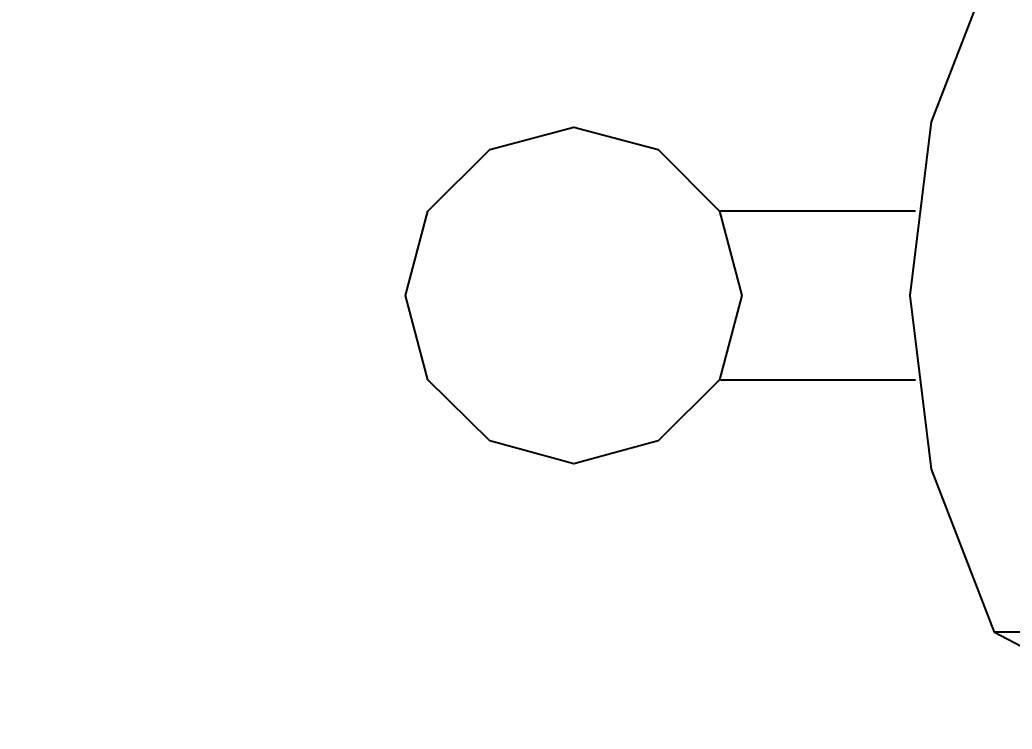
# Model space of a CAD drawing. Header units: millimetres. Extents: x -1932176 to 78768, y -1967 to 1266654.
# Drawn here: x -339946 to -339890.9, y 480223.6 to 480263 of the extents above; entities that cross this region are included whole.
import ezdxf

# ---------------------------------------------------------------- set-up
doc = ezdxf.new("R2010")
doc.units = ezdxf.units.MM
doc.styles.get("Standard").update_dxf_attribs({"font": 'arial.ttf'})
doc.dimstyles.new('ISO-25', dxfattribs={"dimtxt": 150, "dimasz": 2.5, "dimexe": 1.25, "dimexo": 0.625, "dimtad": 1, "dimtxsty": 'Standard', "dimcen": 2.5, "dimadec": 0, "dimazin": 0, "dimtfac": 1, "dimtmove": 0, "dimatfit": 3, "dimfxl": 1, "dimarcsym": 0})

# ---------------------------------------------------------------- blocks, each defined once
blk = doc.blocks.new('*D124')
at = {"color": 0, "lineweight": -2, "ltscale": 30, "transparency": 16777216}
for p, q in [((-340305.125, 480332.529), (-340305.125, 479827.931)), ((-338505.069, 480332.529), (-338505.069, 479827.931)), ((-340302.625, 479829.181), (-338507.569, 479829.181))]:
    blk.add_line(p, q, dxfattribs=at)
at = {"color": 0, "ltscale": 30, "transparency": 16777216}
for points in [[(-340302.625, 479829.597), (-340302.625, 479828.764), (-340305.125, 479829.181)], [(-338507.569, 479829.597), (-338507.569, 479828.764), (-338505.069, 479829.181)]]:
    blk.add_solid(points, dxfattribs=at)
at = {"layer": 'Defpoints', "color": 0, "ltscale": 30, "transparency": 16777216}
for p in [(-340305.125, 480333.154), (-338505.069, 480333.154), (-338505.069, 479829.181)]:
    blk.add_point(p, dxfattribs=at)
at = {"color": 0, "ltscale": 30, "transparency": 16777216, "insert": (-339548.654, 479880.863), "char_height": 100, "attachment_point": 5}
blk.add_mtext('1800', dxfattribs=at)
blk = doc.blocks.new('*D126')
at = {"color": 0, "lineweight": -2, "ltscale": 30, "transparency": 16777216}
for p, q in [((-340284.444, 480313.154), (-340013.009, 480313.155)), ((-340014.259, 480310.655), (-340014.253, 478835.656)), ((-340284.439, 478833.155), (-340013.003, 478833.156))]:
    blk.add_line(p, q, dxfattribs=at)
at = {"color": 0, "ltscale": 30, "transparency": 16777216}
for points in [[(-340013.842, 480310.655), (-340014.675, 480310.655), (-340014.259, 480313.155)], [(-340013.837, 478835.656), (-340014.67, 478835.656), (-340014.253, 478833.156)]]:
    blk.add_solid(points, dxfattribs=at)
at = {"layer": 'Defpoints', "color": 0, "ltscale": 30, "transparency": 16777216}
for p in [(-340285.069, 480313.154), (-340285.064, 478833.155), (-340014.253, 478833.156)]:
    blk.add_point(p, dxfattribs=at)
at = {"color": 0, "ltscale": 30, "transparency": 16777216, "insert": (-339937.045, 479585.355), "char_height": 150, "attachment_point": 5, "rotation": 270.0002}
blk.add_mtext('1480', dxfattribs=at)

msp = doc.modelspace()

# ---------------------------------------------------------------- linework, layer by layer
for points in [[(-339919.92827, 480303.79538), (-339912.13894, 480302.16643), (-339905.06042, 480298.55313), (-339899.13697, 480293.25165), (-339894.78324, 480286.58777), (-339892.29539, 480279.00576), (-339891.88075, 480271.06834), (-339863.80361, 480271.06834), (-339863.80361, 480266.38882), (-339860.30878, 480257.32594), (-339859.12409, 480247.67072), (-339860.30878, 480238.01551), (-339863.80361, 480228.95263), (-339891.88075, 480228.95263), (-339885.24649, 480225.48742), (-339877.84218, 480224.27311), (-339870.43787, 480225.48742), (-339863.80361, 480228.95263)], [(-339919.92827, 480303.79538), (-339912.13894, 480302.16643), (-339905.06042, 480298.55313), (-339899.13697, 480293.25165), (-339894.78324, 480286.58777), (-339892.29539, 480279.00576), (-339891.88075, 480271.06834), (-339863.80361, 480271.06834), (-339863.80361, 480266.38882), (-339860.30878, 480257.32594), (-339859.12409, 480247.67072), (-339860.30878, 480238.01551), (-339863.80361, 480228.95263), (-339891.88075, 480228.95263), (-339885.24649, 480225.48742), (-339877.84218, 480224.27311), (-339870.43787, 480225.48742), (-339863.80361, 480228.95263)], [(-339919.92827, 480303.79538), (-339912.13894, 480302.16643), (-339905.06042, 480298.55313), (-339899.13697, 480293.25165), (-339894.78324, 480286.58777), (-339892.29539, 480279.00576), (-339891.88075, 480271.06834), (-339863.80361, 480271.06834), (-339863.80361, 480266.38882), (-339860.30878, 480257.32594), (-339859.12409, 480247.67072), (-339860.30878, 480238.01551), (-339863.80361, 480228.95263), (-339891.88075, 480228.95263), (-339885.24649, 480225.48742), (-339877.84218, 480224.27311), (-339870.43787, 480225.48742), (-339863.80361, 480228.95263)], [(-339919.92827, 480303.79538), (-339912.13894, 480302.16643), (-339905.06042, 480298.55313), (-339899.13697, 480293.25165), (-339894.78324, 480286.58777), (-339892.29539, 480279.00576), (-339891.88075, 480271.06834), (-339863.80361, 480271.06834), (-339863.80361, 480266.38882), (-339860.30878, 480257.32594), (-339859.12409, 480247.67072), (-339860.30878, 480238.01551), (-339863.80361, 480228.95263), (-339891.88075, 480228.95263), (-339885.24649, 480225.48742), (-339877.84218, 480224.27311), (-339870.43787, 480225.48742), (-339863.80361, 480228.95263)], [(-339919.92827, 480303.79538), (-339912.13894, 480302.16643), (-339905.06042, 480298.55313), (-339899.13697, 480293.25165), (-339894.78324, 480286.58777), (-339892.29539, 480279.00576), (-339891.88075, 480271.06834), (-339863.80361, 480271.06834), (-339863.80361, 480266.38882), (-339860.30878, 480257.32594), (-339859.12409, 480247.67072), (-339860.30878, 480238.01551), (-339863.80361, 480228.95263), (-339891.88075, 480228.95263), (-339885.24649, 480225.48742), (-339877.84218, 480224.27311), (-339870.43787, 480225.48742), (-339863.80361, 480228.95263)], [(-339919.92827, 480303.79538), (-339912.13894, 480302.16643), (-339905.06042, 480298.55313), (-339899.13697, 480293.25165), (-339894.78324, 480286.58777), (-339892.29539, 480279.00576), (-339891.88075, 480271.06834), (-339863.80361, 480271.06834), (-339863.80361, 480266.38882), (-339860.30878, 480257.32594), (-339859.12409, 480247.67072), (-339860.30878, 480238.01551), (-339863.80361, 480228.95263), (-339891.88075, 480228.95263), (-339885.24649, 480225.48742), (-339877.84218, 480224.27311), (-339870.43787, 480225.48742), (-339863.80361, 480228.95263)], [(-339919.92827, 480303.79538), (-339912.13894, 480302.16643), (-339905.06042, 480298.55313), (-339899.13697, 480293.25165), (-339894.78324, 480286.58777), (-339892.29539, 480279.00576), (-339891.88075, 480271.06834), (-339863.80361, 480271.06834), (-339863.80361, 480266.38882), (-339860.30878, 480257.32594), (-339859.12409, 480247.67072), (-339860.30878, 480238.01551), (-339863.80361, 480228.95263), (-339891.88075, 480228.95263), (-339885.24649, 480225.48742), (-339877.84218, 480224.27311), (-339870.43787, 480225.48742), (-339863.80361, 480228.95263)], [(-339919.92827, 480303.79538), (-339912.13894, 480302.16643), (-339905.06042, 480298.55313), (-339899.13697, 480293.25165), (-339894.78324, 480286.58777), (-339892.29539, 480279.00576), (-339891.88075, 480271.06834), (-339863.80361, 480271.06834), (-339863.80361, 480266.38882), (-339860.30878, 480257.32594), (-339859.12409, 480247.67072), (-339860.30878, 480238.01551), (-339863.80361, 480228.95263), (-339891.88075, 480228.95263), (-339885.24649, 480225.48742), (-339877.84218, 480224.27311), (-339870.43787, 480225.48742), (-339863.80361, 480228.95263)], [(-339919.92827, 480303.79538), (-339912.13894, 480302.16643), (-339905.06042, 480298.55313), (-339899.13697, 480293.25165), (-339894.78324, 480286.58777), (-339892.29539, 480279.00576), (-339891.88075, 480271.06834), (-339863.80361, 480271.06834), (-339863.80361, 480266.38882), (-339860.30878, 480257.32594), (-339859.12409, 480247.67072), (-339860.30878, 480238.01551), (-339863.80361, 480228.95263), (-339891.88075, 480228.95263), (-339885.24649, 480225.48742), (-339877.84218, 480224.27311), (-339870.43787, 480225.48742), (-339863.80361, 480228.95263)], [(-339919.92827, 480303.79538), (-339912.13894, 480302.16643), (-339905.06042, 480298.55313), (-339899.13697, 480293.25165), (-339894.78324, 480286.58777), (-339892.29539, 480279.00576), (-339891.88075, 480271.06834), (-339863.80361, 480271.06834), (-339863.80361, 480266.38882), (-339860.30878, 480257.32594), (-339859.12409, 480247.67072), (-339860.30878, 480238.01551), (-339863.80361, 480228.95263), (-339891.88075, 480228.95263), (-339885.24649, 480225.48742), (-339877.84218, 480224.27311), (-339870.43787, 480225.48742), (-339863.80361, 480228.95263)], [(-339919.92827, 480303.79538), (-339912.13894, 480302.16643), (-339905.06042, 480298.55313), (-339899.13697, 480293.25165), (-339894.78324, 480286.58777), (-339892.29539, 480279.00576), (-339891.88075, 480271.06834), (-339863.80361, 480271.06834), (-339863.80361, 480266.38882), (-339860.30878, 480257.32594), (-339859.12409, 480247.67072), (-339860.30878, 480238.01551), (-339863.80361, 480228.95263), (-339891.88075, 480228.95263), (-339885.24649, 480225.48742), (-339877.84218, 480224.27311), (-339870.43787, 480225.48742), (-339863.80361, 480228.95263)], [(-339919.92827, 480303.79538), (-339912.13894, 480302.16643), (-339905.06042, 480298.55313), (-339899.13697, 480293.25165), (-339894.78324, 480286.58777), (-339892.29539, 480279.00576), (-339891.88075, 480271.06834), (-339863.80361, 480271.06834), (-339863.80361, 480266.38882), (-339860.30878, 480257.32594), (-339859.12409, 480247.67072), (-339860.30878, 480238.01551), (-339863.80361, 480228.95263), (-339891.88075, 480228.95263), (-339885.24649, 480225.48742), (-339877.84218, 480224.27311), (-339870.43787, 480225.48742), (-339863.80361, 480228.95263)], [(-339919.92827, 480303.79538), (-339912.13894, 480302.16643), (-339905.06042, 480298.55313), (-339899.13697, 480293.25165), (-339894.78324, 480286.58777), (-339892.29539, 480279.00576), (-339891.88075, 480271.06834), (-339863.80361, 480271.06834), (-339863.80361, 480266.38882), (-339860.30878, 480257.32594), (-339859.12409, 480247.67072), (-339860.30878, 480238.01551), (-339863.80361, 480228.95263), (-339891.88075, 480228.95263), (-339885.24649, 480225.48742), (-339877.84218, 480224.27311), (-339870.43787, 480225.48742), (-339863.80361, 480228.95263)], [(-339919.92827, 480303.79538), (-339912.13894, 480302.16643), (-339905.06042, 480298.55313), (-339899.13697, 480293.25165), (-339894.78324, 480286.58777), (-339892.29539, 480279.00576), (-339891.88075, 480271.06834), (-339863.80361, 480271.06834), (-339863.80361, 480266.38882), (-339860.30878, 480257.32594), (-339859.12409, 480247.67072), (-339860.30878, 480238.01551), (-339863.80361, 480228.95263), (-339891.88075, 480228.95263), (-339885.24649, 480225.48742), (-339877.84218, 480224.27311), (-339870.43787, 480225.48742), (-339863.80361, 480228.95263)], [(-339919.92827, 480303.79538), (-339912.13894, 480302.16643), (-339905.06042, 480298.55313), (-339899.13697, 480293.25165), (-339894.78324, 480286.58777), (-339892.29539, 480279.00576), (-339891.88075, 480271.06834), (-339863.80361, 480271.06834), (-339863.80361, 480266.38882), (-339860.30878, 480257.32594), (-339859.12409, 480247.67072), (-339860.30878, 480238.01551), (-339863.80361, 480228.95263), (-339891.88075, 480228.95263), (-339885.24649, 480225.48742), (-339877.84218, 480224.27311), (-339870.43787, 480225.48742), (-339863.80361, 480228.95263)], [(-339919.92827, 480303.79538), (-339912.13894, 480302.16643), (-339905.06042, 480298.55313), (-339899.13697, 480293.25165), (-339894.78324, 480286.58777), (-339892.29539, 480279.00576), (-339891.88075, 480271.06834), (-339863.80361, 480271.06834), (-339863.80361, 480266.38882), (-339860.30878, 480257.32594), (-339859.12409, 480247.67072), (-339860.30878, 480238.01551), (-339863.80361, 480228.95263), (-339891.88075, 480228.95263), (-339885.24649, 480225.48742), (-339877.84218, 480224.27311), (-339870.43787, 480225.48742), (-339863.80361, 480228.95263)], [(-339919.92827, 480303.79538), (-339912.13894, 480302.16643), (-339905.06042, 480298.55313), (-339899.13697, 480293.25165), (-339894.78324, 480286.58777), (-339892.29539, 480279.00576), (-339891.88075, 480271.06834), (-339863.80361, 480271.06834), (-339863.80361, 480266.38882), (-339860.30878, 480257.32594), (-339859.12409, 480247.67072), (-339860.30878, 480238.01551), (-339863.80361, 480228.95263), (-339891.88075, 480228.95263), (-339885.24649, 480225.48742), (-339877.84218, 480224.27311), (-339870.43787, 480225.48742), (-339863.80361, 480228.95263)], [(-339919.92827, 480303.79538), (-339912.13894, 480302.16643), (-339905.06042, 480298.55313), (-339899.13697, 480293.25165), (-339894.78324, 480286.58777), (-339892.29539, 480279.00576), (-339891.88075, 480271.06834), (-339863.80361, 480271.06834), (-339863.80361, 480266.38882), (-339860.30878, 480257.32594), (-339859.12409, 480247.67072), (-339860.30878, 480238.01551), (-339863.80361, 480228.95263), (-339891.88075, 480228.95263), (-339885.24649, 480225.48742), (-339877.84218, 480224.27311), (-339870.43787, 480225.48742), (-339863.80361, 480228.95263)], [(-339919.92827, 480303.79538), (-339912.13894, 480302.16643), (-339905.06042, 480298.55313), (-339899.13697, 480293.25165), (-339894.78324, 480286.58777), (-339892.29539, 480279.00576), (-339891.88075, 480271.06834), (-339863.80361, 480271.06834), (-339863.80361, 480266.38882), (-339860.30878, 480257.32594), (-339859.12409, 480247.67072), (-339860.30878, 480238.01551), (-339863.80361, 480228.95263), (-339891.88075, 480228.95263), (-339885.24649, 480225.48742), (-339877.84218, 480224.27311), (-339870.43787, 480225.48742), (-339863.80361, 480228.95263)], [(-339919.92827, 480303.79538), (-339912.13894, 480302.16643), (-339905.06042, 480298.55313), (-339899.13697, 480293.25165), (-339894.78324, 480286.58777), (-339892.29539, 480279.00576), (-339891.88075, 480271.06834), (-339863.80361, 480271.06834), (-339863.80361, 480266.38882), (-339860.30878, 480257.32594), (-339859.12409, 480247.67072), (-339860.30878, 480238.01551), (-339863.80361, 480228.95263), (-339891.88075, 480228.95263), (-339885.24649, 480225.48742), (-339877.84218, 480224.27311), (-339870.43787, 480225.48742), (-339863.80361, 480228.95263)], [(-339919.92827, 480303.79538), (-339912.13894, 480302.16643), (-339905.06042, 480298.55313), (-339899.13697, 480293.25165), (-339894.78324, 480286.58777), (-339892.29539, 480279.00576), (-339891.88075, 480271.06834), (-339863.80361, 480271.06834), (-339863.80361, 480266.38882), (-339860.30878, 480257.32594), (-339859.12409, 480247.67072), (-339860.30878, 480238.01551), (-339863.80361, 480228.95263), (-339891.88075, 480228.95263), (-339885.24649, 480225.48742), (-339877.84218, 480224.27311), (-339870.43787, 480225.48742), (-339863.80361, 480228.95263)], [(-339919.92827, 480303.79538), (-339912.13894, 480302.16643), (-339905.06042, 480298.55313), (-339899.13697, 480293.25165), (-339894.78324, 480286.58777), (-339892.29539, 480279.00576), (-339891.88075, 480271.06834), (-339863.80361, 480271.06834), (-339863.80361, 480266.38882), (-339860.30878, 480257.32594), (-339859.12409, 480247.67072), (-339860.30878, 480238.01551), (-339863.80361, 480228.95263), (-339891.88075, 480228.95263), (-339885.24649, 480225.48742), (-339877.84218, 480224.27311), (-339870.43787, 480225.48742), (-339863.80361, 480228.95263)], [(-339919.92827, 480303.79538), (-339912.13894, 480302.16643), (-339905.06042, 480298.55313), (-339899.13697, 480293.25165), (-339894.78324, 480286.58777), (-339892.29539, 480279.00576), (-339891.88075, 480271.06834), (-339863.80361, 480271.06834), (-339863.80361, 480266.38882), (-339860.30878, 480257.32594), (-339859.12409, 480247.67072), (-339860.30878, 480238.01551), (-339863.80361, 480228.95263), (-339891.88075, 480228.95263), (-339885.24649, 480225.48742), (-339877.84218, 480224.27311), (-339870.43787, 480225.48742), (-339863.80361, 480228.95263)], [(-339919.92827, 480303.79538), (-339912.13894, 480302.16643), (-339905.06042, 480298.55313), (-339899.13697, 480293.25165), (-339894.78324, 480286.58777), (-339892.29539, 480279.00576), (-339891.88075, 480271.06834), (-339863.80361, 480271.06834), (-339863.80361, 480266.38882), (-339860.30878, 480257.32594), (-339859.12409, 480247.67072), (-339860.30878, 480238.01551), (-339863.80361, 480228.95263), (-339891.88075, 480228.95263), (-339885.24649, 480225.48742), (-339877.84218, 480224.27311), (-339870.43787, 480225.48742), (-339863.80361, 480228.95263)], [(-339919.92827, 480303.79538), (-339912.13894, 480302.16643), (-339905.06042, 480298.55313), (-339899.13697, 480293.25165), (-339894.78324, 480286.58777), (-339892.29539, 480279.00576), (-339891.88075, 480271.06834), (-339863.80361, 480271.06834), (-339863.80361, 480266.38882), (-339860.30878, 480257.32594), (-339859.12409, 480247.67072), (-339860.30878, 480238.01551), (-339863.80361, 480228.95263), (-339891.88075, 480228.95263), (-339885.24649, 480225.48742), (-339877.84218, 480224.27311), (-339870.43787, 480225.48742), (-339863.80361, 480228.95263)], [(-339919.92827, 480303.79538), (-339912.13894, 480302.16643), (-339905.06042, 480298.55313), (-339899.13697, 480293.25165), (-339894.78324, 480286.58777), (-339892.29539, 480279.00576), (-339891.88075, 480271.06834), (-339863.80361, 480271.06834), (-339863.80361, 480266.38882), (-339860.30878, 480257.32594), (-339859.12409, 480247.67072), (-339860.30878, 480238.01551), (-339863.80361, 480228.95263), (-339891.88075, 480228.95263), (-339885.24649, 480225.48742), (-339877.84218, 480224.27311), (-339870.43787, 480225.48742), (-339863.80361, 480228.95263)], [(-339919.92827, 480303.79538), (-339912.13894, 480302.16643), (-339905.06042, 480298.55313), (-339899.13697, 480293.25165), (-339894.78324, 480286.58777), (-339892.29539, 480279.00576), (-339891.88075, 480271.06834), (-339863.80361, 480271.06834), (-339863.80361, 480266.38882), (-339860.30878, 480257.32594), (-339859.12409, 480247.67072), (-339860.30878, 480238.01551), (-339863.80361, 480228.95263), (-339891.88075, 480228.95263), (-339885.24649, 480225.48742), (-339877.84218, 480224.27311), (-339870.43787, 480225.48742), (-339863.80361, 480228.95263)], [(-339919.92827, 480303.79538), (-339912.13894, 480302.16643), (-339905.06042, 480298.55313), (-339899.13697, 480293.25165), (-339894.78324, 480286.58777), (-339892.29539, 480279.00576), (-339891.88075, 480271.06834), (-339863.80361, 480271.06834), (-339863.80361, 480266.38882), (-339860.30878, 480257.32594), (-339859.12409, 480247.67072), (-339860.30878, 480238.01551), (-339863.80361, 480228.95263), (-339891.88075, 480228.95263), (-339885.24649, 480225.48742), (-339877.84218, 480224.27311), (-339870.43787, 480225.48742), (-339863.80361, 480228.95263)], [(-339919.92827, 480303.79538), (-339912.13894, 480302.16643), (-339905.06042, 480298.55313), (-339899.13697, 480293.25165), (-339894.78324, 480286.58777), (-339892.29539, 480279.00576), (-339891.88075, 480271.06834), (-339863.80361, 480271.06834), (-339863.80361, 480266.38882), (-339860.30878, 480257.32594), (-339859.12409, 480247.67072), (-339860.30878, 480238.01551), (-339863.80361, 480228.95263), (-339891.88075, 480228.95263), (-339885.24649, 480225.48742), (-339877.84218, 480224.27311), (-339870.43787, 480225.48742), (-339863.80361, 480228.95263)], [(-339919.92827, 480303.79538), (-339912.13894, 480302.16643), (-339905.06042, 480298.55313), (-339899.13697, 480293.25165), (-339894.78324, 480286.58777), (-339892.29539, 480279.00576), (-339891.88075, 480271.06834), (-339863.80361, 480271.06834), (-339863.80361, 480266.38882), (-339860.30878, 480257.32594), (-339859.12409, 480247.67072), (-339860.30878, 480238.01551), (-339863.80361, 480228.95263), (-339891.88075, 480228.95263), (-339885.24649, 480225.48742), (-339877.84218, 480224.27311), (-339870.43787, 480225.48742), (-339863.80361, 480228.95263)], [(-339919.92827, 480303.79538), (-339912.13894, 480302.16643), (-339905.06042, 480298.55313), (-339899.13697, 480293.25165), (-339894.78324, 480286.58777), (-339892.29539, 480279.00576), (-339891.88075, 480271.06834), (-339863.80361, 480271.06834), (-339863.80361, 480266.38882), (-339860.30878, 480257.32594), (-339859.12409, 480247.67072), (-339860.30878, 480238.01551), (-339863.80361, 480228.95263), (-339891.88075, 480228.95263), (-339885.24649, 480225.48742), (-339877.84218, 480224.27311), (-339870.43787, 480225.48742), (-339863.80361, 480228.95263)], [(-339919.92827, 480303.79538), (-339912.13894, 480302.16643), (-339905.06042, 480298.55313), (-339899.13697, 480293.25165), (-339894.78324, 480286.58777), (-339892.29539, 480279.00576), (-339891.88075, 480271.06834), (-339863.80361, 480271.06834), (-339863.80361, 480266.38882), (-339860.30878, 480257.32594), (-339859.12409, 480247.67072), (-339860.30878, 480238.01551), (-339863.80361, 480228.95263), (-339891.88075, 480228.95263), (-339885.24649, 480225.48742), (-339877.84218, 480224.27311), (-339870.43787, 480225.48742), (-339863.80361, 480228.95263)], [(-339919.92827, 480303.79538), (-339912.13894, 480302.16643), (-339905.06042, 480298.55313), (-339899.13697, 480293.25165), (-339894.78324, 480286.58777), (-339892.29539, 480279.00576), (-339891.88075, 480271.06834), (-339863.80361, 480271.06834), (-339863.80361, 480266.38882), (-339860.30878, 480257.32594), (-339859.12409, 480247.67072), (-339860.30878, 480238.01551), (-339863.80361, 480228.95263), (-339891.88075, 480228.95263), (-339885.24649, 480225.48742), (-339877.84218, 480224.27311), (-339870.43787, 480225.48742), (-339863.80361, 480228.95263)], [(-339919.92827, 480303.79538), (-339912.13894, 480302.16643), (-339905.06042, 480298.55313), (-339899.13697, 480293.25165), (-339894.78324, 480286.58777), (-339892.29539, 480279.00576), (-339891.88075, 480271.06834), (-339863.80361, 480271.06834), (-339863.80361, 480266.38882), (-339860.30878, 480257.32594), (-339859.12409, 480247.67072), (-339860.30878, 480238.01551), (-339863.80361, 480228.95263), (-339891.88075, 480228.95263), (-339885.24649, 480225.48742), (-339877.84218, 480224.27311), (-339870.43787, 480225.48742), (-339863.80361, 480228.95263)], [(-339919.92827, 480303.79538), (-339912.13894, 480302.16643), (-339905.06042, 480298.55313), (-339899.13697, 480293.25165), (-339894.78324, 480286.58777), (-339892.29539, 480279.00576), (-339891.88075, 480271.06834), (-339863.80361, 480271.06834), (-339863.80361, 480266.38882), (-339860.30878, 480257.32594), (-339859.12409, 480247.67072), (-339860.30878, 480238.01551), (-339863.80361, 480228.95263), (-339891.88075, 480228.95263), (-339885.24649, 480225.48742), (-339877.84218, 480224.27311), (-339870.43787, 480225.48742), (-339863.80361, 480228.95263)], [(-339919.92827, 480303.79538), (-339912.13894, 480302.16643), (-339905.06042, 480298.55313), (-339899.13697, 480293.25165), (-339894.78324, 480286.58777), (-339892.29539, 480279.00576), (-339891.88075, 480271.06834), (-339863.80361, 480271.06834), (-339863.80361, 480266.38882), (-339860.30878, 480257.32594), (-339859.12409, 480247.67072), (-339860.30878, 480238.01551), (-339863.80361, 480228.95263), (-339891.88075, 480228.95263), (-339885.24649, 480225.48742), (-339877.84218, 480224.27311), (-339870.43787, 480225.48742), (-339863.80361, 480228.95263)], [(-339919.92827, 480303.79538), (-339912.13894, 480302.16643), (-339905.06042, 480298.55313), (-339899.13697, 480293.25165), (-339894.78324, 480286.58777), (-339892.29539, 480279.00576), (-339891.88075, 480271.06834), (-339863.80361, 480271.06834), (-339863.80361, 480266.38882), (-339860.30878, 480257.32594), (-339859.12409, 480247.67072), (-339860.30878, 480238.01551), (-339863.80361, 480228.95263), (-339891.88075, 480228.95263), (-339885.24649, 480225.48742), (-339877.84218, 480224.27311), (-339870.43787, 480225.48742), (-339863.80361, 480228.95263)], [(-339919.92827, 480303.79538), (-339912.13894, 480302.16643), (-339905.06042, 480298.55313), (-339899.13697, 480293.25165), (-339894.78324, 480286.58777), (-339892.29539, 480279.00576), (-339891.88075, 480271.06834), (-339863.80361, 480271.06834), (-339863.80361, 480266.38882), (-339860.30878, 480257.32594), (-339859.12409, 480247.67072), (-339860.30878, 480238.01551), (-339863.80361, 480228.95263), (-339891.88075, 480228.95263), (-339885.24649, 480225.48742), (-339877.84218, 480224.27311), (-339870.43787, 480225.48742), (-339863.80361, 480228.95263)], [(-339919.92827, 480303.79538), (-339912.13894, 480302.16643), (-339905.06042, 480298.55313), (-339899.13697, 480293.25165), (-339894.78324, 480286.58777), (-339892.29539, 480279.00576), (-339891.88075, 480271.06834), (-339863.80361, 480271.06834), (-339863.80361, 480266.38882), (-339860.30878, 480257.32594), (-339859.12409, 480247.67072), (-339860.30878, 480238.01551), (-339863.80361, 480228.95263), (-339891.88075, 480228.95263), (-339885.24649, 480225.48742), (-339877.84218, 480224.27311), (-339870.43787, 480225.48742), (-339863.80361, 480228.95263)], [(-339919.92827, 480303.79538), (-339912.13894, 480302.16643), (-339905.06042, 480298.55313), (-339899.13697, 480293.25165), (-339894.78324, 480286.58777), (-339892.29539, 480279.00576), (-339891.88075, 480271.06834), (-339863.80361, 480271.06834), (-339863.80361, 480266.38882), (-339860.30878, 480257.32594), (-339859.12409, 480247.67072), (-339860.30878, 480238.01551), (-339863.80361, 480228.95263), (-339891.88075, 480228.95263), (-339885.24649, 480225.48742), (-339877.84218, 480224.27311), (-339870.43787, 480225.48742), (-339863.80361, 480228.95263)], [(-339919.92827, 480303.79538), (-339912.13894, 480302.16643), (-339905.06042, 480298.55313), (-339899.13697, 480293.25165), (-339894.78324, 480286.58777), (-339892.29539, 480279.00576), (-339891.88075, 480271.06834), (-339863.80361, 480271.06834), (-339863.80361, 480266.38882), (-339860.30878, 480257.32594), (-339859.12409, 480247.67072), (-339860.30878, 480238.01551), (-339863.80361, 480228.95263), (-339891.88075, 480228.95263), (-339885.24649, 480225.48742), (-339877.84218, 480224.27311), (-339870.43787, 480225.48742), (-339863.80361, 480228.95263)], [(-339919.92827, 480303.79538), (-339912.13894, 480302.16643), (-339905.06042, 480298.55313), (-339899.13697, 480293.25165), (-339894.78324, 480286.58777), (-339892.29539, 480279.00576), (-339891.88075, 480271.06834), (-339863.80361, 480271.06834), (-339863.80361, 480266.38882), (-339860.30878, 480257.32594), (-339859.12409, 480247.67072), (-339860.30878, 480238.01551), (-339863.80361, 480228.95263), (-339891.88075, 480228.95263), (-339885.24649, 480225.48742), (-339877.84218, 480224.27311), (-339870.43787, 480225.48742), (-339863.80361, 480228.95263)], [(-339895.37558, 480257.32594), (-339891.88075, 480266.38882)], [(-339895.37558, 480257.32594), (-339891.88075, 480266.38882)], [(-339895.37558, 480257.32594), (-339891.88075, 480266.38882)], [(-339895.37558, 480257.32594), (-339891.88075, 480266.38882)], [(-339895.37558, 480257.32594), (-339891.88075, 480266.38882)], [(-339895.37558, 480257.32594), (-339891.88075, 480266.38882)], [(-339895.37558, 480257.32594), (-339891.88075, 480266.38882)], [(-339895.37558, 480257.32594), (-339891.88075, 480266.38882)], [(-339895.37558, 480257.32594), (-339891.88075, 480266.38882)], [(-339895.37558, 480257.32594), (-339891.88075, 480266.38882)], [(-339895.37558, 480257.32594), (-339891.88075, 480266.38882)], [(-339895.37558, 480257.32594), (-339891.88075, 480266.38882)], [(-339895.37558, 480257.32594), (-339891.88075, 480266.38882)], [(-339895.37558, 480257.32594), (-339891.88075, 480266.38882)], [(-339895.37558, 480257.32594), (-339891.88075, 480266.38882)], [(-339895.37558, 480257.32594), (-339891.88075, 480266.38882)], [(-339895.37558, 480257.32594), (-339891.88075, 480266.38882)], [(-339895.37558, 480257.32594), (-339891.88075, 480266.38882)], [(-339895.37558, 480257.32594), (-339891.88075, 480266.38882)], [(-339895.37558, 480257.32594), (-339891.88075, 480266.38882)], [(-339895.37558, 480257.32594), (-339891.88075, 480266.38882)], [(-339895.37558, 480257.32594), (-339891.88075, 480266.38882)], [(-339895.37558, 480257.32594), (-339891.88075, 480266.38882)], [(-339895.37558, 480257.32594), (-339891.88075, 480266.38882)], [(-339895.37558, 480257.32594), (-339891.88075, 480266.38882)], [(-339895.37558, 480257.32594), (-339891.88075, 480266.38882)], [(-339895.37558, 480257.32594), (-339891.88075, 480266.38882)], [(-339895.37558, 480257.32594), (-339891.88075, 480266.38882)], [(-339895.37558, 480257.32594), (-339891.88075, 480266.38882)], [(-339895.37558, 480257.32594), (-339891.88075, 480266.38882)], [(-339895.37558, 480257.32594), (-339891.88075, 480266.38882)], [(-339895.37558, 480257.32594), (-339891.88075, 480266.38882)], [(-339895.37558, 480257.32594), (-339891.88075, 480266.38882)], [(-339895.37558, 480257.32594), (-339891.88075, 480266.38882)], [(-339895.37558, 480257.32594), (-339891.88075, 480266.38882)], [(-339895.37558, 480257.32594), (-339891.88075, 480266.38882)], [(-339895.37558, 480257.32594), (-339891.88075, 480266.38882)], [(-339895.37558, 480257.32594), (-339891.88075, 480266.38882)], [(-339895.37558, 480257.32594), (-339891.88075, 480266.38882)], [(-339895.37558, 480257.32594), (-339891.88075, 480266.38882)], [(-339895.37558, 480257.32594), (-339891.88075, 480266.38882)], [(-339895.37558, 480257.32594), (-339891.88075, 480266.38882)], [(-339896.56027, 480247.67072), (-339895.37558, 480257.32594)], [(-339896.56027, 480247.67072), (-339895.37558, 480257.32594)], [(-339896.56027, 480247.67072), (-339895.37558, 480257.32594)], [(-339896.56027, 480247.67072), (-339895.37558, 480257.32594)], [(-339896.56027, 480247.67072), (-339895.37558, 480257.32594)], [(-339896.56027, 480247.67072), (-339895.37558, 480257.32594)], [(-339896.56027, 480247.67072), (-339895.37558, 480257.32594)], [(-339896.56027, 480247.67072), (-339895.37558, 480257.32594)], [(-339896.56027, 480247.67072), (-339895.37558, 480257.32594)], [(-339896.56027, 480247.67072), (-339895.37558, 480257.32594)], [(-339896.56027, 480247.67072), (-339895.37558, 480257.32594)], [(-339896.56027, 480247.67072), (-339895.37558, 480257.32594)], [(-339896.56027, 480247.67072), (-339895.37558, 480257.32594)], [(-339896.56027, 480247.67072), (-339895.37558, 480257.32594)], [(-339896.56027, 480247.67072), (-339895.37558, 480257.32594)], [(-339896.56027, 480247.67072), (-339895.37558, 480257.32594)], [(-339896.56027, 480247.67072), (-339895.37558, 480257.32594)], [(-339896.56027, 480247.67072), (-339895.37558, 480257.32594)], [(-339896.56027, 480247.67072), (-339895.37558, 480257.32594)], [(-339896.56027, 480247.67072), (-339895.37558, 480257.32594)], [(-339896.56027, 480247.67072), (-339895.37558, 480257.32594)], [(-339896.56027, 480247.67072), (-339895.37558, 480257.32594)], [(-339896.56027, 480247.67072), (-339895.37558, 480257.32594)], [(-339896.56027, 480247.67072), (-339895.37558, 480257.32594)], [(-339896.56027, 480247.67072), (-339895.37558, 480257.32594)], [(-339896.56027, 480247.67072), (-339895.37558, 480257.32594)], [(-339896.56027, 480247.67072), (-339895.37558, 480257.32594)], [(-339896.56027, 480247.67072), (-339895.37558, 480257.32594)], [(-339896.56027, 480247.67072), (-339895.37558, 480257.32594)], [(-339896.56027, 480247.67072), (-339895.37558, 480257.32594)], [(-339896.56027, 480247.67072), (-339895.37558, 480257.32594)], [(-339896.56027, 480247.67072), (-339895.37558, 480257.32594)], [(-339896.56027, 480247.67072), (-339895.37558, 480257.32594)], [(-339896.56027, 480247.67072), (-339895.37558, 480257.32594)], [(-339896.56027, 480247.67072), (-339895.37558, 480257.32594)], [(-339896.56027, 480247.67072), (-339895.37558, 480257.32594)], [(-339896.56027, 480247.67072), (-339895.37558, 480257.32594)], [(-339896.56027, 480247.67072), (-339895.37558, 480257.32594)], [(-339896.56027, 480247.67072), (-339895.37558, 480257.32594)], [(-339896.56027, 480247.67072), (-339895.37558, 480257.32594)], [(-339896.56027, 480247.67072), (-339895.37558, 480257.32594)], [(-339896.56027, 480247.67072), (-339895.37558, 480257.32594)], [(-339896.2641, 480252.35025), (-339907.16324, 480252.35025)], [(-339896.2641, 480252.35025), (-339907.16324, 480252.35025)], [(-339896.2641, 480252.35025), (-339907.16324, 480252.35025)], [(-339896.2641, 480252.35025), (-339907.16324, 480252.35025)], [(-339896.2641, 480252.35025), (-339907.16324, 480252.35025)], [(-339896.2641, 480252.35025), (-339907.16324, 480252.35025)], [(-339896.2641, 480252.35025), (-339907.16324, 480252.35025)], [(-339896.2641, 480252.35025), (-339907.16324, 480252.35025)], [(-339896.2641, 480252.35025), (-339907.16324, 480252.35025)], [(-339896.2641, 480252.35025), (-339907.16324, 480252.35025)], [(-339896.2641, 480252.35025), (-339907.16324, 480252.35025)], [(-339896.2641, 480252.35025), (-339907.16324, 480252.35025)], [(-339896.2641, 480252.35025), (-339907.16324, 480252.35025)], [(-339896.2641, 480252.35025), (-339907.16324, 480252.35025)], [(-339896.2641, 480252.35025), (-339907.16324, 480252.35025)], [(-339896.2641, 480252.35025), (-339907.16324, 480252.35025)], [(-339896.2641, 480252.35025), (-339907.16324, 480252.35025)], [(-339896.2641, 480252.35025), (-339907.16324, 480252.35025)], [(-339896.2641, 480252.35025), (-339907.16324, 480252.35025)], [(-339896.2641, 480252.35025), (-339907.16324, 480252.35025)], [(-339896.2641, 480252.35025), (-339907.16324, 480252.35025)], [(-339896.2641, 480252.35025), (-339907.16324, 480252.35025)], [(-339896.2641, 480252.35025), (-339907.16324, 480252.35025)], [(-339896.2641, 480252.35025), (-339907.16324, 480252.35025)], [(-339896.2641, 480252.35025), (-339907.16324, 480252.35025)], [(-339896.2641, 480252.35025), (-339907.16324, 480252.35025)], [(-339896.2641, 480252.35025), (-339907.16324, 480252.35025)], [(-339896.2641, 480252.35025), (-339907.16324, 480252.35025)], [(-339896.2641, 480252.35025), (-339907.16324, 480252.35025)], [(-339896.2641, 480252.35025), (-339907.16324, 480252.35025)], [(-339896.2641, 480252.35025), (-339907.16324, 480252.35025)], [(-339896.2641, 480252.35025), (-339907.16324, 480252.35025)], [(-339896.2641, 480252.35025), (-339907.16324, 480252.35025)], [(-339896.2641, 480252.35025), (-339907.16324, 480252.35025)], [(-339896.2641, 480252.35025), (-339907.16324, 480252.35025)], [(-339896.2641, 480252.35025), (-339907.16324, 480252.35025)], [(-339896.2641, 480252.35025), (-339907.16324, 480252.35025)], [(-339896.2641, 480252.35025), (-339907.16324, 480252.35025)], [(-339896.2641, 480252.35025), (-339907.16324, 480252.35025)], [(-339896.2641, 480252.35025), (-339907.16324, 480252.35025)], [(-339896.2641, 480252.35025), (-339907.16324, 480252.35025)], [(-339896.2641, 480252.35025), (-339907.16324, 480252.35025)], [(-339895.37558, 480238.01551), (-339896.56027, 480247.67072)], [(-339895.37558, 480238.01551), (-339896.56027, 480247.67072)], [(-339895.37558, 480238.01551), (-339896.56027, 480247.67072)], [(-339895.37558, 480238.01551), (-339896.56027, 480247.67072)], [(-339895.37558, 480238.01551), (-339896.56027, 480247.67072)], [(-339895.37558, 480238.01551), (-339896.56027, 480247.67072)], [(-339895.37558, 480238.01551), (-339896.56027, 480247.67072)], [(-339895.37558, 480238.01551), (-339896.56027, 480247.67072)], [(-339895.37558, 480238.01551), (-339896.56027, 480247.67072)], [(-339895.37558, 480238.01551), (-339896.56027, 480247.67072)], [(-339895.37558, 480238.01551), (-339896.56027, 480247.67072)], [(-339895.37558, 480238.01551), (-339896.56027, 480247.67072)], [(-339895.37558, 480238.01551), (-339896.56027, 480247.67072)], [(-339895.37558, 480238.01551), (-339896.56027, 480247.67072)], [(-339895.37558, 480238.01551), (-339896.56027, 480247.67072)], [(-339895.37558, 480238.01551), (-339896.56027, 480247.67072)], [(-339895.37558, 480238.01551), (-339896.56027, 480247.67072)], [(-339895.37558, 480238.01551), (-339896.56027, 480247.67072)], [(-339895.37558, 480238.01551), (-339896.56027, 480247.67072)], [(-339895.37558, 480238.01551), (-339896.56027, 480247.67072)], [(-339895.37558, 480238.01551), (-339896.56027, 480247.67072)], [(-339895.37558, 480238.01551), (-339896.56027, 480247.67072)], [(-339895.37558, 480238.01551), (-339896.56027, 480247.67072)], [(-339895.37558, 480238.01551), (-339896.56027, 480247.67072)], [(-339895.37558, 480238.01551), (-339896.56027, 480247.67072)], [(-339895.37558, 480238.01551), (-339896.56027, 480247.67072)], [(-339895.37558, 480238.01551), (-339896.56027, 480247.67072)], [(-339895.37558, 480238.01551), (-339896.56027, 480247.67072)], [(-339895.37558, 480238.01551), (-339896.56027, 480247.67072)], [(-339895.37558, 480238.01551), (-339896.56027, 480247.67072)], [(-339895.37558, 480238.01551), (-339896.56027, 480247.67072)], [(-339895.37558, 480238.01551), (-339896.56027, 480247.67072)], [(-339895.37558, 480238.01551), (-339896.56027, 480247.67072)], [(-339895.37558, 480238.01551), (-339896.56027, 480247.67072)], [(-339895.37558, 480238.01551), (-339896.56027, 480247.67072)], [(-339895.37558, 480238.01551), (-339896.56027, 480247.67072)], [(-339895.37558, 480238.01551), (-339896.56027, 480247.67072)], [(-339895.37558, 480238.01551), (-339896.56027, 480247.67072)], [(-339895.37558, 480238.01551), (-339896.56027, 480247.67072)], [(-339895.37558, 480238.01551), (-339896.56027, 480247.67072)], [(-339895.37558, 480238.01551), (-339896.56027, 480247.67072)], [(-339895.37558, 480238.01551), (-339896.56027, 480247.67072)], [(-339907.16324, 480242.9912), (-339896.2641, 480242.9912)], [(-339907.16324, 480242.9912), (-339896.2641, 480242.9912)], [(-339907.16324, 480242.9912), (-339896.2641, 480242.9912)], [(-339907.16324, 480242.9912), (-339896.2641, 480242.9912)], [(-339907.16324, 480242.9912), (-339896.2641, 480242.9912)], [(-339907.16324, 480242.9912), (-339896.2641, 480242.9912)], [(-339907.16324, 480242.9912), (-339896.2641, 480242.9912)], [(-339907.16324, 480242.9912), (-339896.2641, 480242.9912)], [(-339907.16324, 480242.9912), (-339896.2641, 480242.9912)], [(-339907.16324, 480242.9912), (-339896.2641, 480242.9912)], [(-339907.16324, 480242.9912), (-339896.2641, 480242.9912)], [(-339907.16324, 480242.9912), (-339896.2641, 480242.9912)], [(-339907.16324, 480242.9912), (-339896.2641, 480242.9912)], [(-339907.16324, 480242.9912), (-339896.2641, 480242.9912)], [(-339907.16324, 480242.9912), (-339896.2641, 480242.9912)], [(-339907.16324, 480242.9912), (-339896.2641, 480242.9912)], [(-339907.16324, 480242.9912), (-339896.2641, 480242.9912)], [(-339907.16324, 480242.9912), (-339896.2641, 480242.9912)], [(-339907.16324, 480242.9912), (-339896.2641, 480242.9912)], [(-339907.16324, 480242.9912), (-339896.2641, 480242.9912)], [(-339907.16324, 480242.9912), (-339896.2641, 480242.9912)], [(-339907.16324, 480242.9912), (-339896.2641, 480242.9912)], [(-339907.16324, 480242.9912), (-339896.2641, 480242.9912)], [(-339907.16324, 480242.9912), (-339896.2641, 480242.9912)], [(-339907.16324, 480242.9912), (-339896.2641, 480242.9912)], [(-339907.16324, 480242.9912), (-339896.2641, 480242.9912)], [(-339907.16324, 480242.9912), (-339896.2641, 480242.9912)], [(-339907.16324, 480242.9912), (-339896.2641, 480242.9912)], [(-339907.16324, 480242.9912), (-339896.2641, 480242.9912)], [(-339907.16324, 480242.9912), (-339896.2641, 480242.9912)], [(-339907.16324, 480242.9912), (-339896.2641, 480242.9912)], [(-339907.16324, 480242.9912), (-339896.2641, 480242.9912)], [(-339907.16324, 480242.9912), (-339896.2641, 480242.9912)], [(-339907.16324, 480242.9912), (-339896.2641, 480242.9912)], [(-339907.16324, 480242.9912), (-339896.2641, 480242.9912)], [(-339907.16324, 480242.9912), (-339896.2641, 480242.9912)], [(-339907.16324, 480242.9912), (-339896.2641, 480242.9912)], [(-339907.16324, 480242.9912), (-339896.2641, 480242.9912)], [(-339907.16324, 480242.9912), (-339896.2641, 480242.9912)], [(-339907.16324, 480242.9912), (-339896.2641, 480242.9912)], [(-339907.16324, 480242.9912), (-339896.2641, 480242.9912)], [(-339907.16324, 480242.9912), (-339896.2641, 480242.9912)], [(-339891.88075, 480228.95263), (-339895.37558, 480238.01551)], [(-339891.88075, 480228.95263), (-339895.37558, 480238.01551)], [(-339891.88075, 480228.95263), (-339895.37558, 480238.01551)], [(-339891.88075, 480228.95263), (-339895.37558, 480238.01551)], [(-339891.88075, 480228.95263), (-339895.37558, 480238.01551)], [(-339891.88075, 480228.95263), (-339895.37558, 480238.01551)], [(-339891.88075, 480228.95263), (-339895.37558, 480238.01551)], [(-339891.88075, 480228.95263), (-339895.37558, 480238.01551)], [(-339891.88075, 480228.95263), (-339895.37558, 480238.01551)], [(-339891.88075, 480228.95263), (-339895.37558, 480238.01551)], [(-339891.88075, 480228.95263), (-339895.37558, 480238.01551)], [(-339891.88075, 480228.95263), (-339895.37558, 480238.01551)], [(-339891.88075, 480228.95263), (-339895.37558, 480238.01551)], [(-339891.88075, 480228.95263), (-339895.37558, 480238.01551)], [(-339891.88075, 480228.95263), (-339895.37558, 480238.01551)], [(-339891.88075, 480228.95263), (-339895.37558, 480238.01551)], [(-339891.88075, 480228.95263), (-339895.37558, 480238.01551)], [(-339891.88075, 480228.95263), (-339895.37558, 480238.01551)], [(-339891.88075, 480228.95263), (-339895.37558, 480238.01551)], [(-339891.88075, 480228.95263), (-339895.37558, 480238.01551)], [(-339891.88075, 480228.95263), (-339895.37558, 480238.01551)], [(-339891.88075, 480228.95263), (-339895.37558, 480238.01551)], [(-339891.88075, 480228.95263), (-339895.37558, 480238.01551)], [(-339891.88075, 480228.95263), (-339895.37558, 480238.01551)], [(-339891.88075, 480228.95263), (-339895.37558, 480238.01551)], [(-339891.88075, 480228.95263), (-339895.37558, 480238.01551)], [(-339891.88075, 480228.95263), (-339895.37558, 480238.01551)], [(-339891.88075, 480228.95263), (-339895.37558, 480238.01551)], [(-339891.88075, 480228.95263), (-339895.37558, 480238.01551)], [(-339891.88075, 480228.95263), (-339895.37558, 480238.01551)], [(-339891.88075, 480228.95263), (-339895.37558, 480238.01551)], [(-339891.88075, 480228.95263), (-339895.37558, 480238.01551)], [(-339891.88075, 480228.95263), (-339895.37558, 480238.01551)], [(-339891.88075, 480228.95263), (-339895.37558, 480238.01551)], [(-339891.88075, 480228.95263), (-339895.37558, 480238.01551)], [(-339891.88075, 480228.95263), (-339895.37558, 480238.01551)], [(-339891.88075, 480228.95263), (-339895.37558, 480238.01551)], [(-339891.88075, 480228.95263), (-339895.37558, 480238.01551)], [(-339891.88075, 480228.95263), (-339895.37558, 480238.01551)], [(-339891.88075, 480228.95263), (-339895.37558, 480238.01551)], [(-339891.88075, 480228.95263), (-339895.37558, 480238.01551)], [(-339891.88075, 480228.95263), (-339895.37558, 480238.01551)]]:
    msp.add_lwpolyline(points)
msp.add_lwpolyline([(-339923.36387, 480242.9912), (-339924.60779, 480247.67072), (-339923.36387, 480252.35025), (-339919.92827, 480255.78585), (-339915.24875, 480257.02977), (-339910.56922, 480255.78585), (-339907.16324, 480252.35025), (-339905.91932, 480247.67072), (-339907.16324, 480242.9912), (-339910.56922, 480239.58522), (-339915.24875, 480238.31168), (-339919.92827, 480239.58522)], close=True)
msp.add_lwpolyline([(-339923.36387, 480242.9912), (-339924.60779, 480247.67072), (-339923.36387, 480252.35025), (-339919.92827, 480255.78585), (-339915.24875, 480257.02977), (-339910.56922, 480255.78585), (-339907.16324, 480252.35025), (-339905.91932, 480247.67072), (-339907.16324, 480242.9912), (-339910.56922, 480239.58522), (-339915.24875, 480238.31168), (-339919.92827, 480239.58522)], close=True)
msp.add_lwpolyline([(-339923.36387, 480242.9912), (-339924.60779, 480247.67072), (-339923.36387, 480252.35025), (-339919.92827, 480255.78585), (-339915.24875, 480257.02977), (-339910.56922, 480255.78585), (-339907.16324, 480252.35025), (-339905.91932, 480247.67072), (-339907.16324, 480242.9912), (-339910.56922, 480239.58522), (-339915.24875, 480238.31168), (-339919.92827, 480239.58522)], close=True)
msp.add_lwpolyline([(-339923.36387, 480242.9912), (-339924.60779, 480247.67072), (-339923.36387, 480252.35025), (-339919.92827, 480255.78585), (-339915.24875, 480257.02977), (-339910.56922, 480255.78585), (-339907.16324, 480252.35025), (-339905.91932, 480247.67072), (-339907.16324, 480242.9912), (-339910.56922, 480239.58522), (-339915.24875, 480238.31168), (-339919.92827, 480239.58522)], close=True)
msp.add_lwpolyline([(-339923.36387, 480242.9912), (-339924.60779, 480247.67072), (-339923.36387, 480252.35025), (-339919.92827, 480255.78585), (-339915.24875, 480257.02977), (-339910.56922, 480255.78585), (-339907.16324, 480252.35025), (-339905.91932, 480247.67072), (-339907.16324, 480242.9912), (-339910.56922, 480239.58522), (-339915.24875, 480238.31168), (-339919.92827, 480239.58522)], close=True)
msp.add_lwpolyline([(-339923.36387, 480242.9912), (-339924.60779, 480247.67072), (-339923.36387, 480252.35025), (-339919.92827, 480255.78585), (-339915.24875, 480257.02977), (-339910.56922, 480255.78585), (-339907.16324, 480252.35025), (-339905.91932, 480247.67072), (-339907.16324, 480242.9912), (-339910.56922, 480239.58522), (-339915.24875, 480238.31168), (-339919.92827, 480239.58522)], close=True)
msp.add_lwpolyline([(-339923.36387, 480242.9912), (-339924.60779, 480247.67072), (-339923.36387, 480252.35025), (-339919.92827, 480255.78585), (-339915.24875, 480257.02977), (-339910.56922, 480255.78585), (-339907.16324, 480252.35025), (-339905.91932, 480247.67072), (-339907.16324, 480242.9912), (-339910.56922, 480239.58522), (-339915.24875, 480238.31168), (-339919.92827, 480239.58522)], close=True)
msp.add_lwpolyline([(-339923.36387, 480242.9912), (-339924.60779, 480247.67072), (-339923.36387, 480252.35025), (-339919.92827, 480255.78585), (-339915.24875, 480257.02977), (-339910.56922, 480255.78585), (-339907.16324, 480252.35025), (-339905.91932, 480247.67072), (-339907.16324, 480242.9912), (-339910.56922, 480239.58522), (-339915.24875, 480238.31168), (-339919.92827, 480239.58522)], close=True)
msp.add_lwpolyline([(-339923.36387, 480242.9912), (-339924.60779, 480247.67072), (-339923.36387, 480252.35025), (-339919.92827, 480255.78585), (-339915.24875, 480257.02977), (-339910.56922, 480255.78585), (-339907.16324, 480252.35025), (-339905.91932, 480247.67072), (-339907.16324, 480242.9912), (-339910.56922, 480239.58522), (-339915.24875, 480238.31168), (-339919.92827, 480239.58522)], close=True)
msp.add_lwpolyline([(-339923.36387, 480242.9912), (-339924.60779, 480247.67072), (-339923.36387, 480252.35025), (-339919.92827, 480255.78585), (-339915.24875, 480257.02977), (-339910.56922, 480255.78585), (-339907.16324, 480252.35025), (-339905.91932, 480247.67072), (-339907.16324, 480242.9912), (-339910.56922, 480239.58522), (-339915.24875, 480238.31168), (-339919.92827, 480239.58522)], close=True)
msp.add_lwpolyline([(-339923.36387, 480242.9912), (-339924.60779, 480247.67072), (-339923.36387, 480252.35025), (-339919.92827, 480255.78585), (-339915.24875, 480257.02977), (-339910.56922, 480255.78585), (-339907.16324, 480252.35025), (-339905.91932, 480247.67072), (-339907.16324, 480242.9912), (-339910.56922, 480239.58522), (-339915.24875, 480238.31168), (-339919.92827, 480239.58522)], close=True)
msp.add_lwpolyline([(-339923.36387, 480242.9912), (-339924.60779, 480247.67072), (-339923.36387, 480252.35025), (-339919.92827, 480255.78585), (-339915.24875, 480257.02977), (-339910.56922, 480255.78585), (-339907.16324, 480252.35025), (-339905.91932, 480247.67072), (-339907.16324, 480242.9912), (-339910.56922, 480239.58522), (-339915.24875, 480238.31168), (-339919.92827, 480239.58522)], close=True)
msp.add_lwpolyline([(-339923.36387, 480242.9912), (-339924.60779, 480247.67072), (-339923.36387, 480252.35025), (-339919.92827, 480255.78585), (-339915.24875, 480257.02977), (-339910.56922, 480255.78585), (-339907.16324, 480252.35025), (-339905.91932, 480247.67072), (-339907.16324, 480242.9912), (-339910.56922, 480239.58522), (-339915.24875, 480238.31168), (-339919.92827, 480239.58522)], close=True)
msp.add_lwpolyline([(-339923.36387, 480242.9912), (-339924.60779, 480247.67072), (-339923.36387, 480252.35025), (-339919.92827, 480255.78585), (-339915.24875, 480257.02977), (-339910.56922, 480255.78585), (-339907.16324, 480252.35025), (-339905.91932, 480247.67072), (-339907.16324, 480242.9912), (-339910.56922, 480239.58522), (-339915.24875, 480238.31168), (-339919.92827, 480239.58522)], close=True)
msp.add_lwpolyline([(-339923.36387, 480242.9912), (-339924.60779, 480247.67072), (-339923.36387, 480252.35025), (-339919.92827, 480255.78585), (-339915.24875, 480257.02977), (-339910.56922, 480255.78585), (-339907.16324, 480252.35025), (-339905.91932, 480247.67072), (-339907.16324, 480242.9912), (-339910.56922, 480239.58522), (-339915.24875, 480238.31168), (-339919.92827, 480239.58522)], close=True)
msp.add_lwpolyline([(-339923.36387, 480242.9912), (-339924.60779, 480247.67072), (-339923.36387, 480252.35025), (-339919.92827, 480255.78585), (-339915.24875, 480257.02977), (-339910.56922, 480255.78585), (-339907.16324, 480252.35025), (-339905.91932, 480247.67072), (-339907.16324, 480242.9912), (-339910.56922, 480239.58522), (-339915.24875, 480238.31168), (-339919.92827, 480239.58522)], close=True)
msp.add_lwpolyline([(-339923.36387, 480242.9912), (-339924.60779, 480247.67072), (-339923.36387, 480252.35025), (-339919.92827, 480255.78585), (-339915.24875, 480257.02977), (-339910.56922, 480255.78585), (-339907.16324, 480252.35025), (-339905.91932, 480247.67072), (-339907.16324, 480242.9912), (-339910.56922, 480239.58522), (-339915.24875, 480238.31168), (-339919.92827, 480239.58522)], close=True)
msp.add_lwpolyline([(-339923.36387, 480242.9912), (-339924.60779, 480247.67072), (-339923.36387, 480252.35025), (-339919.92827, 480255.78585), (-339915.24875, 480257.02977), (-339910.56922, 480255.78585), (-339907.16324, 480252.35025), (-339905.91932, 480247.67072), (-339907.16324, 480242.9912), (-339910.56922, 480239.58522), (-339915.24875, 480238.31168), (-339919.92827, 480239.58522)], close=True)
msp.add_lwpolyline([(-339923.36387, 480242.9912), (-339924.60779, 480247.67072), (-339923.36387, 480252.35025), (-339919.92827, 480255.78585), (-339915.24875, 480257.02977), (-339910.56922, 480255.78585), (-339907.16324, 480252.35025), (-339905.91932, 480247.67072), (-339907.16324, 480242.9912), (-339910.56922, 480239.58522), (-339915.24875, 480238.31168), (-339919.92827, 480239.58522)], close=True)
msp.add_lwpolyline([(-339923.36387, 480242.9912), (-339924.60779, 480247.67072), (-339923.36387, 480252.35025), (-339919.92827, 480255.78585), (-339915.24875, 480257.02977), (-339910.56922, 480255.78585), (-339907.16324, 480252.35025), (-339905.91932, 480247.67072), (-339907.16324, 480242.9912), (-339910.56922, 480239.58522), (-339915.24875, 480238.31168), (-339919.92827, 480239.58522)], close=True)
msp.add_lwpolyline([(-339923.36387, 480242.9912), (-339924.60779, 480247.67072), (-339923.36387, 480252.35025), (-339919.92827, 480255.78585), (-339915.24875, 480257.02977), (-339910.56922, 480255.78585), (-339907.16324, 480252.35025), (-339905.91932, 480247.67072), (-339907.16324, 480242.9912), (-339910.56922, 480239.58522), (-339915.24875, 480238.31168), (-339919.92827, 480239.58522)], close=True)
msp.add_lwpolyline([(-339923.36387, 480242.9912), (-339924.60779, 480247.67072), (-339923.36387, 480252.35025), (-339919.92827, 480255.78585), (-339915.24875, 480257.02977), (-339910.56922, 480255.78585), (-339907.16324, 480252.35025), (-339905.91932, 480247.67072), (-339907.16324, 480242.9912), (-339910.56922, 480239.58522), (-339915.24875, 480238.31168), (-339919.92827, 480239.58522)], close=True)
msp.add_lwpolyline([(-339923.36387, 480242.9912), (-339924.60779, 480247.67072), (-339923.36387, 480252.35025), (-339919.92827, 480255.78585), (-339915.24875, 480257.02977), (-339910.56922, 480255.78585), (-339907.16324, 480252.35025), (-339905.91932, 480247.67072), (-339907.16324, 480242.9912), (-339910.56922, 480239.58522), (-339915.24875, 480238.31168), (-339919.92827, 480239.58522)], close=True)
msp.add_lwpolyline([(-339923.36387, 480242.9912), (-339924.60779, 480247.67072), (-339923.36387, 480252.35025), (-339919.92827, 480255.78585), (-339915.24875, 480257.02977), (-339910.56922, 480255.78585), (-339907.16324, 480252.35025), (-339905.91932, 480247.67072), (-339907.16324, 480242.9912), (-339910.56922, 480239.58522), (-339915.24875, 480238.31168), (-339919.92827, 480239.58522)], close=True)
msp.add_lwpolyline([(-339923.36387, 480242.9912), (-339924.60779, 480247.67072), (-339923.36387, 480252.35025), (-339919.92827, 480255.78585), (-339915.24875, 480257.02977), (-339910.56922, 480255.78585), (-339907.16324, 480252.35025), (-339905.91932, 480247.67072), (-339907.16324, 480242.9912), (-339910.56922, 480239.58522), (-339915.24875, 480238.31168), (-339919.92827, 480239.58522)], close=True)
msp.add_lwpolyline([(-339923.36387, 480242.9912), (-339924.60779, 480247.67072), (-339923.36387, 480252.35025), (-339919.92827, 480255.78585), (-339915.24875, 480257.02977), (-339910.56922, 480255.78585), (-339907.16324, 480252.35025), (-339905.91932, 480247.67072), (-339907.16324, 480242.9912), (-339910.56922, 480239.58522), (-339915.24875, 480238.31168), (-339919.92827, 480239.58522)], close=True)
msp.add_lwpolyline([(-339923.36387, 480242.9912), (-339924.60779, 480247.67072), (-339923.36387, 480252.35025), (-339919.92827, 480255.78585), (-339915.24875, 480257.02977), (-339910.56922, 480255.78585), (-339907.16324, 480252.35025), (-339905.91932, 480247.67072), (-339907.16324, 480242.9912), (-339910.56922, 480239.58522), (-339915.24875, 480238.31168), (-339919.92827, 480239.58522)], close=True)
msp.add_lwpolyline([(-339923.36387, 480242.9912), (-339924.60779, 480247.67072), (-339923.36387, 480252.35025), (-339919.92827, 480255.78585), (-339915.24875, 480257.02977), (-339910.56922, 480255.78585), (-339907.16324, 480252.35025), (-339905.91932, 480247.67072), (-339907.16324, 480242.9912), (-339910.56922, 480239.58522), (-339915.24875, 480238.31168), (-339919.92827, 480239.58522)], close=True)
msp.add_lwpolyline([(-339923.36387, 480242.9912), (-339924.60779, 480247.67072), (-339923.36387, 480252.35025), (-339919.92827, 480255.78585), (-339915.24875, 480257.02977), (-339910.56922, 480255.78585), (-339907.16324, 480252.35025), (-339905.91932, 480247.67072), (-339907.16324, 480242.9912), (-339910.56922, 480239.58522), (-339915.24875, 480238.31168), (-339919.92827, 480239.58522)], close=True)
msp.add_lwpolyline([(-339923.36387, 480242.9912), (-339924.60779, 480247.67072), (-339923.36387, 480252.35025), (-339919.92827, 480255.78585), (-339915.24875, 480257.02977), (-339910.56922, 480255.78585), (-339907.16324, 480252.35025), (-339905.91932, 480247.67072), (-339907.16324, 480242.9912), (-339910.56922, 480239.58522), (-339915.24875, 480238.31168), (-339919.92827, 480239.58522)], close=True)
msp.add_lwpolyline([(-339923.36387, 480242.9912), (-339924.60779, 480247.67072), (-339923.36387, 480252.35025), (-339919.92827, 480255.78585), (-339915.24875, 480257.02977), (-339910.56922, 480255.78585), (-339907.16324, 480252.35025), (-339905.91932, 480247.67072), (-339907.16324, 480242.9912), (-339910.56922, 480239.58522), (-339915.24875, 480238.31168), (-339919.92827, 480239.58522)], close=True)
msp.add_lwpolyline([(-339923.36387, 480242.9912), (-339924.60779, 480247.67072), (-339923.36387, 480252.35025), (-339919.92827, 480255.78585), (-339915.24875, 480257.02977), (-339910.56922, 480255.78585), (-339907.16324, 480252.35025), (-339905.91932, 480247.67072), (-339907.16324, 480242.9912), (-339910.56922, 480239.58522), (-339915.24875, 480238.31168), (-339919.92827, 480239.58522)], close=True)
msp.add_lwpolyline([(-339923.36387, 480242.9912), (-339924.60779, 480247.67072), (-339923.36387, 480252.35025), (-339919.92827, 480255.78585), (-339915.24875, 480257.02977), (-339910.56922, 480255.78585), (-339907.16324, 480252.35025), (-339905.91932, 480247.67072), (-339907.16324, 480242.9912), (-339910.56922, 480239.58522), (-339915.24875, 480238.31168), (-339919.92827, 480239.58522)], close=True)
msp.add_lwpolyline([(-339923.36387, 480242.9912), (-339924.60779, 480247.67072), (-339923.36387, 480252.35025), (-339919.92827, 480255.78585), (-339915.24875, 480257.02977), (-339910.56922, 480255.78585), (-339907.16324, 480252.35025), (-339905.91932, 480247.67072), (-339907.16324, 480242.9912), (-339910.56922, 480239.58522), (-339915.24875, 480238.31168), (-339919.92827, 480239.58522)], close=True)
msp.add_lwpolyline([(-339923.36387, 480242.9912), (-339924.60779, 480247.67072), (-339923.36387, 480252.35025), (-339919.92827, 480255.78585), (-339915.24875, 480257.02977), (-339910.56922, 480255.78585), (-339907.16324, 480252.35025), (-339905.91932, 480247.67072), (-339907.16324, 480242.9912), (-339910.56922, 480239.58522), (-339915.24875, 480238.31168), (-339919.92827, 480239.58522)], close=True)
msp.add_lwpolyline([(-339923.36387, 480242.9912), (-339924.60779, 480247.67072), (-339923.36387, 480252.35025), (-339919.92827, 480255.78585), (-339915.24875, 480257.02977), (-339910.56922, 480255.78585), (-339907.16324, 480252.35025), (-339905.91932, 480247.67072), (-339907.16324, 480242.9912), (-339910.56922, 480239.58522), (-339915.24875, 480238.31168), (-339919.92827, 480239.58522)], close=True)
msp.add_lwpolyline([(-339923.36387, 480242.9912), (-339924.60779, 480247.67072), (-339923.36387, 480252.35025), (-339919.92827, 480255.78585), (-339915.24875, 480257.02977), (-339910.56922, 480255.78585), (-339907.16324, 480252.35025), (-339905.91932, 480247.67072), (-339907.16324, 480242.9912), (-339910.56922, 480239.58522), (-339915.24875, 480238.31168), (-339919.92827, 480239.58522)], close=True)
msp.add_lwpolyline([(-339923.36387, 480242.9912), (-339924.60779, 480247.67072), (-339923.36387, 480252.35025), (-339919.92827, 480255.78585), (-339915.24875, 480257.02977), (-339910.56922, 480255.78585), (-339907.16324, 480252.35025), (-339905.91932, 480247.67072), (-339907.16324, 480242.9912), (-339910.56922, 480239.58522), (-339915.24875, 480238.31168), (-339919.92827, 480239.58522)], close=True)
msp.add_lwpolyline([(-339923.36387, 480242.9912), (-339924.60779, 480247.67072), (-339923.36387, 480252.35025), (-339919.92827, 480255.78585), (-339915.24875, 480257.02977), (-339910.56922, 480255.78585), (-339907.16324, 480252.35025), (-339905.91932, 480247.67072), (-339907.16324, 480242.9912), (-339910.56922, 480239.58522), (-339915.24875, 480238.31168), (-339919.92827, 480239.58522)], close=True)
msp.add_lwpolyline([(-339923.36387, 480242.9912), (-339924.60779, 480247.67072), (-339923.36387, 480252.35025), (-339919.92827, 480255.78585), (-339915.24875, 480257.02977), (-339910.56922, 480255.78585), (-339907.16324, 480252.35025), (-339905.91932, 480247.67072), (-339907.16324, 480242.9912), (-339910.56922, 480239.58522), (-339915.24875, 480238.31168), (-339919.92827, 480239.58522)], close=True)
msp.add_lwpolyline([(-339923.36387, 480242.9912), (-339924.60779, 480247.67072), (-339923.36387, 480252.35025), (-339919.92827, 480255.78585), (-339915.24875, 480257.02977), (-339910.56922, 480255.78585), (-339907.16324, 480252.35025), (-339905.91932, 480247.67072), (-339907.16324, 480242.9912), (-339910.56922, 480239.58522), (-339915.24875, 480238.31168), (-339919.92827, 480239.58522)], close=True)
msp.add_lwpolyline([(-339923.36387, 480242.9912), (-339924.60779, 480247.67072), (-339923.36387, 480252.35025), (-339919.92827, 480255.78585), (-339915.24875, 480257.02977), (-339910.56922, 480255.78585), (-339907.16324, 480252.35025), (-339905.91932, 480247.67072), (-339907.16324, 480242.9912), (-339910.56922, 480239.58522), (-339915.24875, 480238.31168), (-339919.92827, 480239.58522)], close=True)

# ---------------------------------------------------------------- dimensions: what is measured, and where the dimension line sits
at = {"color": 252, "ltscale": 30}
dim = msp.add_linear_dim(base=(-338505.0694, 479829.18059), p1=(-340305.12481, 480333.15443), p2=(-338505.0694, 480333.15443), text='1800', dimstyle='ISO-25', override={"dimtxt": 100}, dxfattribs=at)
dim.commit()
dim.dimension.update_dxf_attribs({"geometry": '*D124', "text_midpoint": (-339548.65423, 479829.18059), "dimtype": 160})
dim = msp.add_linear_dim(base=(-340014.25326, 478833.15551), p1=(-340285.0694, 480313.15443), p2=(-340285.06389, 478833.1545), angle=270.000213, dimstyle='ISO-25', dxfattribs=at)
dim.commit()
dim.dimension.update_dxf_attribs({"geometry": '*D126', "text_midpoint": (-340014.25606, 479585.35491), "dimtype": 161})

doc.saveas('drawing.dxf')
